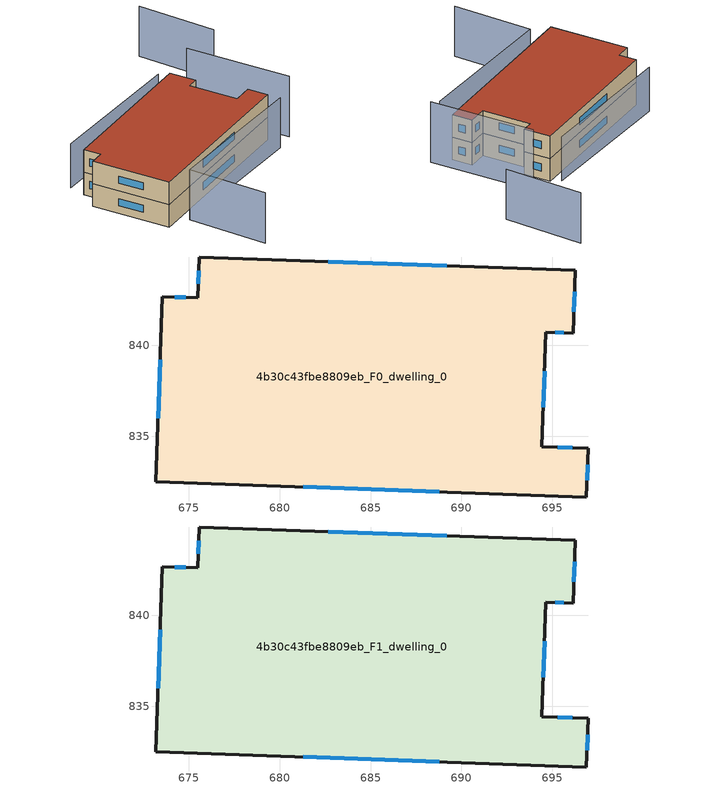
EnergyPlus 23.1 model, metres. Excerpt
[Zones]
4b30c43fbe8809eb_F0_dwelling_0
 floor ground (EU_floor_Construction): 696.27,844.12 696.15,840.67 694.65,840.73 694.42,834.43 696.97,834.34 696.88,831.66 673.19,832.5 673.55,842.68 675.5,842.61 675.58,844.86 z0
 wall outside (EU_wall_Construction): 696.97,834.34 694.42,834.43 694.65,840.73 696.15,840.67 696.27,844.12 675.58,844.86 675.5,842.61 673.55,842.68 673.19,832.5 696.88,831.66 696.97,834.34 z0:3
 window (EU_Window_Construction): 696.1,834.37 695.3,834.4 / 696.91,832.58 696.94,833.42 / 681.3,832.22 688.77,831.95 / 673.42,839.2 673.31,835.99 / 674.83,842.64 674.22,842.66 / 675.55,844.09 675.53,843.38 / 689.19,844.38 682.66,844.61 / 696.19,841.86 696.23,842.94 / 695.16,840.71 695.63,840.69 / 694.5,836.59 694.57,838.57 z1.03:1.97
4b30c43fbe8809eb_F1_dwelling_0
 floor to 4b30c43fbe8809eb_F0_dwelling_0 (EU_floor_Construction): 696.27,844.12 696.15,840.67 694.65,840.73 694.42,834.43 696.97,834.34 696.88,831.66 673.19,832.5 673.55,842.68 675.5,842.61 675.58,844.86 z3
 wall outside (EU_wall_Construction): 696.97,834.34 694.42,834.43 694.65,840.73 696.15,840.67 696.27,844.12 675.58,844.86 675.5,842.61 673.55,842.68 673.19,832.5 696.88,831.66 696.97,834.34 z3:6
 window (EU_Window_Construction): 696.1,834.37 695.3,834.4 / 696.91,832.58 696.94,833.42 / 681.3,832.22 688.77,831.95 / 673.42,839.2 673.31,835.99 / 674.83,842.64 674.22,842.66 / 675.55,844.09 675.53,843.38 / 689.19,844.38 682.66,844.61 / 696.19,841.86 696.23,842.94 / 695.16,840.71 695.63,840.69 / 694.5,836.59 694.57,838.57 z4.03:4.97
 roof outside (EU_roof_Construction): 696.88,831.66 696.97,834.34 694.42,834.43 694.65,840.73 696.15,840.67 696.27,844.12 675.58,844.86 675.5,842.61 673.55,842.68 673.19,832.5 z6
shading: 674.9,820.87 675.78,831.19 / 675.78,831.19 695.75,829.49 / 706.66,843.66 707.72,853.89 z0:6.7; 698.59,829.73 699.07,843.37 z0:8.1; 695.59,845.31 676.3,846.95 z0:5.9
[Building]
EU S2 Campaign: North Axis=0; Terrain=City; Solar Distribution=FullExterior
[Site:Location]
Cape.Town.Intl.AP: Latitude=-33.965; Longitude=18.602; Time Zone=2; Elevation=46
[SizingPeriod:WeatherFileDays]
AnnualSizingPeriod: Begin Month=1; Begin Day of Month=1; End Month=12; End Day of Month=31; Day of Week for Start Day=Monday; Use Weather File Daylight Saving Period=No; Use Weather File Rain and Snow Indicators=No
[MATERIAL]
EU_InternalMass_Material: Roughness=MediumRough; Thickness=0.1; Conductivity=1; Density=1800; Specific Heat=900; Thermal Absorptance=0.9; Solar Absorptance=0.7; Visible Absorptance=0.7
[MATERIAL:NOMASS] Roughness=MediumRough; Thermal Absorptance=0.9; Solar Absorptance=0.7; Visible Absorptance=0.7
Name | Thermal Resistance
EU_wall_NoMass | 0.493876
EU_roof_NoMass | 0.449382
EU_floor_NoMass | 1.25
[WINDOWMATERIAL:SIMPLEGLAZINGSYSTEM]
EU_Window_SimpleGlazing: UFactor=4.4; Solar Heat Gain Coefficient=0.85; Visible Transmittance=0.85
[CONSTRUCTION]
EU_wall_Construction: EU_wall_NoMass
EU_roof_Construction: EU_roof_NoMass
EU_floor_Construction: EU_floor_NoMass
EU_Window_Construction: EU_Window_SimpleGlazing
EU_InternalMass_Construction: EU_InternalMass_Material
[ZONE] Type=1; Multiplier=1; Ceiling Height=autocalculate; Volume=812.157; Floor Area=autocalculate; Part of Total Floor Area=Yes
4b30c43fbe8809eb_F0_dwelling_0; 4b30c43fbe8809eb_F1_dwelling_0
[INTERNALMASS] Construction=EU_InternalMass_Construction; Surface Area=270.719
Name | Zone or ZoneList
4b30c43fbe8809eb_F0_dwelling_0_EU_InternalMass | 4b30c43fbe8809eb_F0_dwelling_0
4b30c43fbe8809eb_F1_dwelling_0_EU_InternalMass | 4b30c43fbe8809eb_F1_dwelling_0
[OTHEREQUIPMENT] Fuel Type=Electricity; Design Level Calculation Method=Watts/Area; Power per Zone Floor Area=1; Fraction Latent=0; Fraction Radiant=0; Fraction Lost=0; Carbon Dioxide Generation Rate=0; EndUse Subcategory=EU_Step8_InternalGains
Name | Zone or ZoneList or Space or SpaceList | Schedule
EU_Step8_InternalGain_4b30c43fbe8809eb_F0_dwelling_0_f000 | 4b30c43fbe8809eb_F0_dwelling_0 | EU_Step8_GainSchedule_4b30c43fbe8809eb_F0_dwelling_0_f000
EU_Step8_InternalGain_4b30c43fbe8809eb_F1_dwelling_0_f000 | 4b30c43fbe8809eb_F1_dwelling_0 | EU_Step8_GainSchedule_4b30c43fbe8809eb_F1_dwelling_0_f000
[ZONEVENTILATION:DESIGNFLOWRATE] Schedule=EU_AlwaysOn; Design Flow Rate Calculation Method=AirChanges/Hour; Air Changes per Hour=0.64; Ventilation Type=Natural; Fan Pressure Rise=0; Fan Total Efficiency=1; Constant Term Coefficient=1; Temperature Term Coefficient=0; Velocity Term Coefficient=0; Velocity Squared Term Coefficient=0; Minimum Indoor Temperature=-100; Maximum Indoor Temperature=100; Delta Temperature=-100; Minimum Outdoor Temperature=-100; Maximum Outdoor Temperature=100; Maximum Wind Speed=40
Name | Zone or ZoneList or Space or SpaceList
EU_ConstantAir_4b30c43fbe8809eb_F0_dwelling_0 | 4b30c43fbe8809eb_F0_dwelling_0
EU_ConstantAir_4b30c43fbe8809eb_F1_dwelling_0 | 4b30c43fbe8809eb_F1_dwelling_0
[HVACTEMPLATE:THERMOSTAT] Constant Heating Setpoint=20; Constant Cooling Setpoint=50
EU_HeatOnly_4b30c43fbe8809eb_F0_dwelling_0; EU_HeatOnly_4b30c43fbe8809eb_F1_dwelling_0
[HVACTEMPLATE:ZONE:IDEALLOADSAIRSYSTEM] System Availability Schedule=EU_AlwaysOn; Maximum Heating Supply Air Temperature=50; Minimum Cooling Supply Air Temperature=13; Maximum Heating Supply Air Humidity Ratio=0.0156; Minimum Cooling Supply Air Humidity Ratio=0.0077; Heating Limit=NoLimit; Cooling Limit=NoLimit; Heating Availability Schedule=EU_AlwaysOn; Cooling Availability Schedule=EU_CoolingOff; Dehumidification Control Type=ConstantSensibleHeatRatio; Cooling Sensible Heat Ratio=0.7; Dehumidification Setpoint=60; Humidification Control Type=None; Humidification Setpoint=30; Outdoor Air Method=None; Outdoor Air Flow Rate per Person=0.00944; Outdoor Air Flow Rate per Zone Floor Area=0; Outdoor Air Flow Rate per Zone=0; Demand Controlled Ventilation Type=None; Outdoor Air Economizer Type=NoEconomizer; Heat Recovery Type=None; Sensible Heat Recovery Effectiveness=0.7; Latent Heat Recovery Effectiveness=0.65
Name | Template Thermostat
4b30c43fbe8809eb_F0_dwelling_0 | EU_HeatOnly_4b30c43fbe8809eb_F0_dwelling_0
4b30c43fbe8809eb_F1_dwelling_0 | EU_HeatOnly_4b30c43fbe8809eb_F1_dwelling_0
[SIZING:ZONE] Zone Cooling Design Supply Air Temperature Input Method=SupplyAirTemperature; Zone Cooling Design Supply Air Temperature=13; Zone Heating Design Supply Air Temperature Input Method=SupplyAirTemperature; Zone Heating Design Supply Air Temperature=50; Zone Cooling Design Supply Air Humidity Ratio=0.008; Zone Heating Design Supply Air Humidity Ratio=0.008; Cooling Design Air Flow Method=DesignDay; Cooling Design Air Flow Rate=0; Cooling Minimum Air Flow per Zone Floor Area=0.000762; Cooling Minimum Air Flow=0; Cooling Minimum Air Flow Fraction=0.2; Heating Design Air Flow Method=DesignDay; Heating Design Air Flow Rate=0; Heating Maximum Air Flow per Zone Floor Area=0.002032; Heating Maximum Air Flow=0.141576; Heating Maximum Air Flow Fraction=0.3; Account for Dedicated Outdoor Air System=No; Dedicated Outdoor Air System Control Strategy=NeutralSupplyAir; Dedicated Outdoor Air Low Setpoint Temperature for Design=autosize; Dedicated Outdoor Air High Setpoint Temperature for Design=autosize; Zone Load Sizing Method=Sensible Load Only No Latent Load; Zone Latent Cooling Design Supply Air Humidity Ratio Input Method=HumidityRatioDifference; Zone Cooling Design Supply Air Humidity Ratio Difference=0.005; Zone Latent Heating Design Supply Air Humidity Ratio Input Method=HumidityRatioDifference; Zone Humidification Design Supply Air Humidity Ratio Difference=0.005
4b30c43fbe8809eb_F0_dwelling_0; 4b30c43fbe8809eb_F1_dwelling_0
[SCHEDULE:CONSTANT]
Name | Hourly Value
EU_AlwaysOn | 1
EU_CoolingOff | 0
[SCHEDULE:FILE] Column Number=1; Rows to Skip at Top=0; Number of Hours of Data=8760; Column Separator=Comma; Interpolate to Timestep=No; Minutes per Item=60; Adjust Schedule for Daylight Savings=Yes
Name | File
EU_Step8_GainSchedule_4b30c43fbe8809eb_F0_dwelling_0_f000 | ../../schedules/4b30c43fbe8809eb/4b30c43fbe8809eb_F0_dwelling_0_f000_gain.csv
EU_Step8_GainSchedule_4b30c43fbe8809eb_F1_dwelling_0_f000 | ../../schedules/4b30c43fbe8809eb/4b30c43fbe8809eb_F1_dwelling_0_f000_gain.csv
